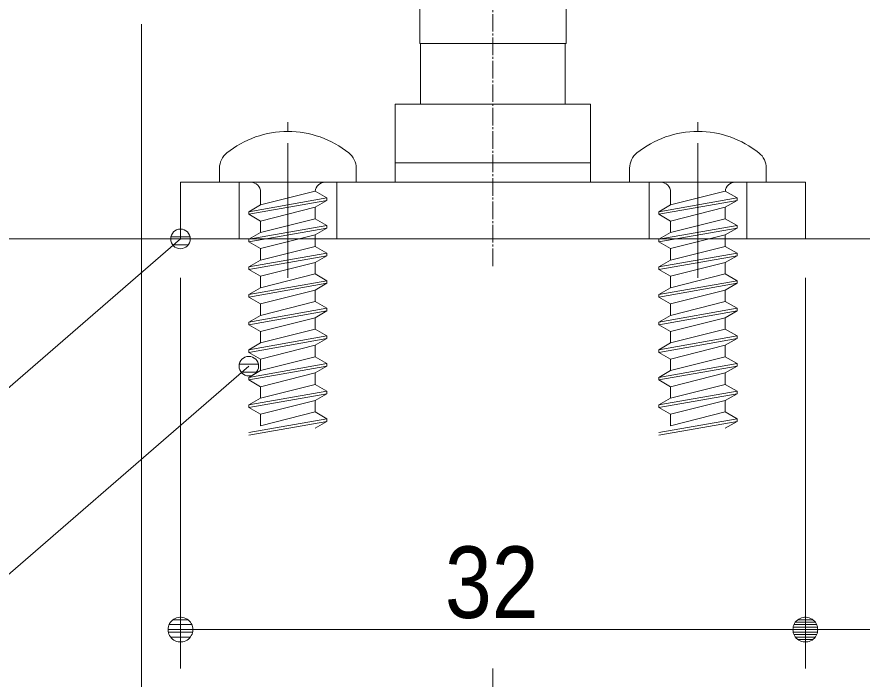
# Model space of a CAD drawing. Units: millimetres, scale not verified. Extents: x -6062 to 6062, y -3045 to 3045.
# Drawn here: x 286.9 to 719.7, y -2225.3 to -1886.4 of the extents above; entities that cross this region are included whole.
import ezdxf
from ezdxf.enums import TextEntityAlignment as Align

# ---------------------------------------------------------------- set-up
doc = ezdxf.new("R2010")
doc.units = ezdxf.units.MM
doc.header["$LTSCALE"] = 20
doc.linetypes.add('CHAIN2', pattern=[12, 9, -1, 1, -1])
for name, color, linetype, lineweight in [('0-1_0', 7, 'Continuous', 9), ('0-2_2寸法-1', 7, 'Continuous', 9), ('0-3_2寸法-3', 7, 'Continuous', 9), ('0-4_3一般', 7, 'Continuous', 9)]:
    doc.layers.add(name, color=color, linetype=linetype, lineweight=lineweight)
doc.styles.add('ＭＳ Ｐゴシック', font='')
doc.styles.get('ＭＳ Ｐゴシック').set_extended_font_data('MS PGothic')

# ---------------------------------------------------------------- blocks, each defined once
blk = doc.blocks.new('グループ-63')
at = {"layer": '0-4_3一般', "linetype": 'CHAIN2'}
blk.add_line((46363.7, -40277.5), (46363.7, -30158.5), dxfattribs=at)
blk = doc.blocks.new('グループ-70')
at = {"layer": '0-4_3一般'}
for p, q in [((48463.7, -38900), (48463.7, -38803.3)), ((47763.7, -39420), (47763.7, -39275.5)), ((49163.7, -39275.5), (49163.7, -39420)), ((49163.7, -39420), (48843.7, -39420)), ((48743.7, -39510.7), (48183.7, -39652.1)), ((48183.7, -39652.1), (48183.7, -39520)), ((48744.1, -39511), (48743.7, -39510.7)), ((48863.7, -39580), (48744.1, -39511)), ((48863.7, -39580), (48063.7, -39721.3)), ((48863.7, -39580), (48863.7, -39606.7)), ((48183.7, -39652.1), (48063.7, -39721.3)), ((48063.7, -39721.3), (48063.7, -39748)), ((48183.7, -39817.3), (48743.7, -39675.9)), ((48743.7, -39793.4), (48743.7, -39675.9)), ((48063.7, -39748), (48183.7, -39817.3)), ((48743.7, -39793.4), (48183.7, -39934.7)), ((48183.7, -39934.7), (48183.7, -39817.3)), ((48863.7, -39862.7), (48743.7, -39793.4)), ((48063.7, -40030.7), (48863.7, -39889.3)), ((48863.7, -39889.3), (48743.7, -39958.6)), ((48863.7, -39862.7), (48863.7, -39889.3)), ((48183.7, -39934.7), (48063.7, -40004)), ((48743.7, -40076.1), (48743.7, -39958.6)), ((48863.7, -40145.3), (48063.7, -40286.7)), ((48183.7, -40217.4), (48183.7, -40099.9)), ((48863.7, -40145.3), (48863.7, -40172)), ((48183.7, -40217.4), (48063.7, -40286.7)), ((48183.7, -40382.6), (48743.7, -40241.3)), ((48743.7, -40358.7), (48743.7, -40241.3)), ((48063.7, -40286.7), (48063.7, -40313.3)), ((48063.7, -40313.3), (48183.7, -40382.6)), ((48743.7, -40358.7), (48183.7, -40500.1)), ((48183.7, -40500.1), (48183.7, -40382.6)), ((48863.7, -40428), (48743.7, -40358.7)), ((48063.7, -40596), (48863.7, -40454.7)), ((48183.7, -40500.1), (48063.7, -40569.3)), ((48863.7, -40454.7), (48743.7, -40523.9)), ((48863.7, -40428), (48863.7, -40454.7)), ((48743.7, -40641.4), (48743.7, -40523.9)), ((48183.7, -40782.7), (48183.7, -40665.3)), ((48863.7, -40710.7), (48063.7, -40852)), ((48863.7, -40710.7), (48863.7, -40737.3)), ((48183.7, -40782.7), (48063.7, -40852)), ((48063.7, -40852), (48063.7, -40878.7)), ((48183.7, -40947.9), (48743.7, -40806.6)), ((48743.7, -40924.1), (48743.7, -40806.6)), ((48063.7, -40878.7), (48183.7, -40947.9)), ((48743.7, -40924.1), (48183.7, -41065.4)), ((48863.7, -40993.3), (48743.7, -40924.1)), ((48063.7, -41161.3), (48863.7, -41020)), ((48183.7, -41065.4), (48183.7, -40947.9)), ((48863.7, -41020), (48743.7, -41089.3)), ((48863.7, -40993.3), (48863.7, -41020)), ((48183.7, -41065.4), (48063.7, -41134.7)), ((48743.7, -41206.7), (48743.7, -41089.3)), ((48863.7, -41276), (48063.7, -41417.3)), ((48743.7, -41206.7), (48183.7, -41348.1)), ((48183.7, -41348.1), (48183.7, -41230.6)), ((48863.7, -41276), (48743.7, -41206.7)), ((48863.7, -41276), (48863.7, -41302.7)), ((48183.7, -41348.1), (48063.7, -41417.3)), ((48183.7, -41513.3), (48743.7, -41371.9)), ((48863.7, -41302.7), (48743.7, -41371.9)), ((48743.7, -41489.4), (48743.7, -41371.9)), ((48063.7, -41444), (48183.7, -41513.3)), ((48863.7, -41558.7), (48743.7, -41489.4)), ((48063.7, -41726.7), (48863.7, -41585.3)), ((48063.7, -41726.7), (48863.7, -41585.3)), ((48183.7, -41630.7), (48063.7, -41700)), ((48863.7, -41585.3), (48743.7, -41654.6)), ((48863.7, -41585.3), (48743.7, -41654.6)), ((48863.7, -41585.3), (48743.7, -41654.6)), ((48863.7, -41585.3), (48743.7, -41654.6)), ((48863.7, -41585.3), (48743.7, -41654.6)), ((48863.7, -41585.3), (48743.7, -41654.6)), ((48863.7, -41558.7), (48863.7, -41585.3)), ((48863.7, -41558.7), (48863.7, -41585.3)), ((48863.7, -41558.7), (48863.7, -41585.3)), ((48743.7, -41772.1), (48743.7, -41654.6)), ((48863.7, -41841.3), (48063.7, -41982.7)), ((48863.7, -41841.3), (48863.7, -41868))]:
    blk.add_line(p, q, dxfattribs=at)
for points in [[(48843.7, -39420), (48083.7, -39420), (47763.7, -39420)], [(48063.7, -39748), (48863.7, -39606.7), (48743.7, -39675.9)], [(48863.7, -39862.7), (48063.7, -40004), (48063.7, -40030.7)], [(48063.7, -40030.7), (48183.7, -40099.9), (48743.7, -39958.6)], [(48863.7, -40145.3), (48743.7, -40076.1), (48183.7, -40217.4)], [(48063.7, -40313.3), (48863.7, -40172), (48743.7, -40241.3)], [(48863.7, -40428), (48063.7, -40569.3), (48063.7, -40596)], [(48063.7, -40596), (48183.7, -40665.3), (48743.7, -40523.9)], [(48863.7, -40710.7), (48743.7, -40641.4), (48183.7, -40782.7)], [(48063.7, -40878.7), (48863.7, -40737.3), (48743.7, -40806.6)], [(48863.7, -40993.3), (48063.7, -41134.7), (48063.7, -41161.3)], [(48063.7, -41161.3), (48183.7, -41230.6), (48743.7, -41089.3)], [(48063.7, -41444), (48863.7, -41302.7), (48743.7, -41371.9)], [(48063.7, -41417.3), (48063.7, -41444), (48863.7, -41302.7), (48743.7, -41371.9)], [(48743.7, -41489.4), (48183.7, -41630.7), (48183.7, -41513.3)], [(48863.7, -41558.7), (48063.7, -41700), (48063.7, -41726.7)], [(48063.7, -41726.7), (48183.7, -41795.9), (48743.7, -41654.6)], [(48863.7, -41841.3), (48743.7, -41772.1), (48183.7, -41913.4), (48183.7, -41795.9)], [(48063.7, -42009.3), (48863.7, -41868), (48743.7, -41937.3)]]:
    blk.add_lwpolyline(points, dxfattribs=at)
for centre, radius, start, end in [((48463.7, -39900), 1000, 90, 109.34109), ((48463.7, -39900), 1000, 70.65891, 90), ((48463.7, -39900), 1000, 109.34109, 128.68219), ((48463.7, -39900), 1000, 51.31781, 70.65891), ((47963.7, -39275.5), 200, 128.68219, 154.34109), ((48963.7, -39275.5), 200, 25.65891, 51.31781), ((47963.7, -39275.5), 200, 154.34109, 180), ((48963.7, -39275.5), 200, 0, 25.65891), ((48083.7, -39520), 100, 45, 90), ((48083.7, -39520), 100, 0, 45), ((48843.7, -39520), 100, 132.40515, 174.8103), ((48843.7, -39520), 100, 90, 132.40515)]:
    blk.add_arc(centre, radius, start, end, dxfattribs=at)
blk = doc.blocks.new('グループ-76')
at = {"layer": '0-4_3一般'}
for p, q in [((44263.7, -38900), (44263.7, -38803.3)), ((43563.7, -39420), (43563.7, -39275.5)), ((43883.7, -39420), (43563.7, -39420)), ((44643.7, -39420), (43883.7, -39420)), ((44543.7, -39510.7), (43983.7, -39652.1)), ((43983.7, -39652.1), (43983.7, -39520)), ((44544.1, -39511), (44543.7, -39510.7)), ((44663.7, -39580), (44544.1, -39511)), ((43863.7, -39748), (44663.7, -39606.7)), ((44663.7, -39606.7), (44543.7, -39675.9)), ((44663.7, -39580), (44663.7, -39606.7)), ((43983.7, -39652.1), (43863.7, -39721.3)), ((44543.7, -39793.4), (44543.7, -39675.9)), ((43983.7, -39934.7), (43983.7, -39817.3)), ((44663.7, -39862.7), (43863.7, -40004)), ((44663.7, -39862.7), (44663.7, -39889.3)), ((43983.7, -39934.7), (43863.7, -40004)), ((43983.7, -40099.9), (44543.7, -39958.6)), ((44543.7, -40076.1), (44543.7, -39958.6)), ((43863.7, -40004), (43863.7, -40030.7)), ((43863.7, -40030.7), (43983.7, -40099.9)), ((44543.7, -40076.1), (43983.7, -40217.4)), ((44663.7, -40145.3), (44543.7, -40076.1)), ((43983.7, -40217.4), (43983.7, -40099.9)), ((44663.7, -40145.3), (44663.7, -40172)), ((43863.7, -40313.3), (44663.7, -40172)), ((43983.7, -40217.4), (43863.7, -40286.7)), ((44663.7, -40172), (44543.7, -40241.3)), ((44543.7, -40358.7), (44543.7, -40241.3)), ((43983.7, -40500.1), (43983.7, -40382.6)), ((44663.7, -40428), (43863.7, -40569.3)), ((43983.7, -40500.1), (43863.7, -40569.3)), ((44663.7, -40428), (44663.7, -40454.7)), ((43863.7, -40569.3), (43863.7, -40596)), ((43863.7, -40596), (43983.7, -40665.3)), ((43983.7, -40665.3), (44543.7, -40523.9)), ((44543.7, -40641.4), (44543.7, -40523.9)), ((44543.7, -40641.4), (43983.7, -40782.7)), ((43983.7, -40782.7), (43983.7, -40665.3)), ((44663.7, -40710.7), (44543.7, -40641.4)), ((43863.7, -40878.7), (44663.7, -40737.3)), ((44663.7, -40737.3), (44543.7, -40806.6)), ((44663.7, -40710.7), (44663.7, -40737.3)), ((43983.7, -40782.7), (43863.7, -40852)), ((44543.7, -40924.1), (44543.7, -40806.6)), ((44663.7, -40993.3), (43863.7, -41134.7)), ((43983.7, -41065.4), (43983.7, -40947.9)), ((44663.7, -40993.3), (44663.7, -41020)), ((43983.7, -41065.4), (43863.7, -41134.7)), ((43983.7, -41230.6), (44543.7, -41089.3)), ((44543.7, -41206.7), (44543.7, -41089.3)), ((43863.7, -41134.7), (43863.7, -41161.3)), ((43863.7, -41161.3), (43983.7, -41230.6)), ((44663.7, -41276), (43863.7, -41417.3)), ((44663.7, -41276), (44543.7, -41206.7)), ((44663.7, -41276), (44663.7, -41302.7)), ((43863.7, -41444), (44663.7, -41302.7)), ((43863.7, -41444), (44663.7, -41302.7)), ((43983.7, -41348.1), (43863.7, -41417.3)), ((44663.7, -41302.7), (44543.7, -41371.9)), ((44663.7, -41302.7), (44543.7, -41371.9)), ((44663.7, -41302.7), (44543.7, -41371.9)), ((44543.7, -41489.4), (44543.7, -41371.9)), ((43863.7, -41417.3), (43863.7, -41444)), ((44543.7, -41489.4), (43983.7, -41630.7)), ((43983.7, -41630.7), (43983.7, -41513.3)), ((44663.7, -41558.7), (44543.7, -41489.4)), ((44663.7, -41558.7), (43863.7, -41700)), ((43983.7, -41630.7), (43863.7, -41700)), ((44663.7, -41585.3), (44543.7, -41654.6)), ((44663.7, -41585.3), (44543.7, -41654.6)), ((44663.7, -41585.3), (44543.7, -41654.6)), ((44663.7, -41558.7), (44663.7, -41585.3)), ((44663.7, -41558.7), (44663.7, -41585.3)), ((43863.7, -41700), (43863.7, -41726.7)), ((43983.7, -41795.9), (44543.7, -41654.6)), ((44543.7, -41772.1), (44543.7, -41654.6)), ((43863.7, -41726.7), (43983.7, -41795.9)), ((44543.7, -41772.1), (43983.7, -41913.4)), ((43983.7, -41913.4), (43983.7, -41795.9)), ((44663.7, -41841.3), (44543.7, -41772.1)), ((44663.7, -41841.3), (43863.7, -41982.7)), ((43863.7, -42009.3), (44663.7, -41868)), ((44663.7, -41868), (44543.7, -41937.3)), ((44663.7, -41841.3), (44663.7, -41868))]:
    blk.add_line(p, q, dxfattribs=at)
for points in [[(44963.7, -39275.5), (44963.7, -39420), (44643.7, -39420)], [(44663.7, -39580), (43863.7, -39721.3), (43863.7, -39748)], [(43863.7, -39748), (43983.7, -39817.3), (44543.7, -39675.9)], [(44663.7, -39862.7), (44543.7, -39793.4), (43983.7, -39934.7)], [(43863.7, -40030.7), (44663.7, -39889.3), (44543.7, -39958.6)], [(44663.7, -40145.3), (43863.7, -40286.7), (43863.7, -40313.3)], [(43863.7, -40313.3), (43983.7, -40382.6), (44543.7, -40241.3)], [(44663.7, -40428), (44543.7, -40358.7), (43983.7, -40500.1)], [(43863.7, -40596), (44663.7, -40454.7), (44543.7, -40523.9)], [(44663.7, -40710.7), (43863.7, -40852), (43863.7, -40878.7)], [(43863.7, -40878.7), (43983.7, -40947.9), (44543.7, -40806.6)], [(44663.7, -40993.3), (44543.7, -40924.1), (43983.7, -41065.4)], [(43863.7, -41161.3), (44663.7, -41020), (44543.7, -41089.3)], [(44543.7, -41206.7), (43983.7, -41348.1), (43983.7, -41230.6)], [(43863.7, -41444), (43983.7, -41513.3), (44543.7, -41371.9)], [(43863.7, -41726.7), (44663.7, -41585.3), (44543.7, -41654.6)], [(43863.7, -41726.7), (44663.7, -41585.3), (44543.7, -41654.6)], [(44663.7, -41558.7), (44663.7, -41585.3), (44543.7, -41654.6)]]:
    blk.add_lwpolyline(points, dxfattribs=at)
for centre, radius, start, end in [((44263.7, -39900), 1000, 90, 109.34109), ((44263.7, -39900), 1000, 70.65891, 90), ((44263.7, -39900), 1000, 109.34109, 128.68219), ((44263.7, -39900), 1000, 51.31781, 70.65891), ((43763.7, -39275.5), 200, 128.68219, 154.34109), ((44763.7, -39275.5), 200, 25.65891, 51.31781), ((43763.7, -39275.5), 200, 154.34109, 180), ((44763.7, -39275.5), 200, 0, 25.65891), ((43883.7, -39520), 100, 45, 90), ((43883.7, -39520), 100, 0, 45), ((44643.7, -39520), 100, 132.40515, 174.8103), ((44643.7, -39520), 100, 90, 132.40515)]:
    blk.add_arc(centre, radius, start, end, dxfattribs=at)
blk = doc.blocks.new('グループ-83')
at = {"layer": '0-4_3一般'}
for p, q in [((47013.7, -35500), (45713.7, -35500)), ((47113.7, -38000), (47113.7, -35600))]:
    blk.add_line(p, q, dxfattribs=at)
blk.add_lwpolyline([(45613.7, -35600), (45613.7, -38000), (47113.7, -38000)], dxfattribs=at)
for centre, start, end in [((45713.7, -35600), 135, 180), ((45713.7, -35600), 90, 135), ((47013.7, -35600), 45, 90), ((47013.7, -35600), 0, 45)]:
    blk.add_arc(centre, 100, start, end, dxfattribs=at)
blk = doc.blocks.new('グループ-84')
at = {"layer": '0-4_3一般'}
for p, q in [((47103.7, -38000), (45623.7, -38000)), ((45623.7, -38000), (45623.7, -38620)), ((47103.7, -38000), (47103.7, -38620)), ((45363.7, -39220), (45363.7, -38620)), ((46763.7, -38620), (47363.7, -38620)), ((47363.7, -39220), (47363.7, -38620)), ((47363.7, -39220), (45363.7, -39220))]:
    blk.add_line(p, q, dxfattribs=at)
blk.add_lwpolyline([(45363.7, -38620), (45963.7, -38620), (46763.7, -38620)], dxfattribs=at)
blk = doc.blocks.new('グループ-85')
at = {"layer": '0-4_3一般'}
for p, q in [((44263.7, -40400), (44263.7, -39020)), ((48463.7, -40400), (48463.7, -39020)), ((45363.7, -39220), (45363.7, -39420)), ((47363.7, -39220), (45363.7, -39220)), ((47363.7, -39420), (47363.7, -39220)), ((43163.7, -39420), (49563.7, -39420)), ((43163.7, -40000), (43163.7, -39420)), ((43763.7, -40000), (43763.7, -39420)), ((44763.7, -39420), (44763.7, -40000)), ((47963.7, -40000), (47963.7, -39420)), ((48963.7, -39420), (48963.7, -40000)), ((49563.7, -39420), (49563.7, -40000)), ((49563.7, -40000), (43163.7, -40000))]:
    blk.add_line(p, q, dxfattribs=at)
for name in ['グループ-83', 'グループ-84']:
    blk.add_blockref(name, (0, 0), dxfattribs=at)
blk = doc.blocks.new('グループ-91')
at = {"layer": '0-4_3一般'}
for name in ['グループ-63', 'グループ-85', 'グループ-76', 'グループ-70']:
    blk.add_blockref(name, (0, 0), dxfattribs=at)
blk = doc.blocks.new('グループ-92')
at = {"layer": '0-4_3一般'}
blk.add_line((35563.7, -40000), (65963.7, -40000), dxfattribs=at)
blk = doc.blocks.new('グループ-93')
at = {"layer": '0-4_3一般'}
for name in ['グループ-91', 'グループ-92']:
    blk.add_blockref(name, (0, 0), dxfattribs=at)
blk = doc.blocks.new('_Dot')
at = {"layer": '0-1_0'}
for p, q in [((-10, 0), (-20, 0)), ((9.78, 2), (-9.78, 2)), ((7.99, 6), (-7.99, 6)), ((9.16, -3.98), (-9.16, -3.98)), ((6, -7.98), (-6, -7.98))]:
    blk.add_line(p, q, dxfattribs=at)
for points in [[(10, 0), (9.92, 1.25), (9.69, 2.49), (9.3, 3.68), (8.76, 4.82), (8.09, 5.88), (7.29, 6.85), (6.37, 7.71), (5.36, 8.44), (4.26, 9.05), (3.09, 9.51), (1.87, 9.82), (0.63, 9.98), (-0.63, 9.98), (-1.87, 9.82), (-3.09, 9.51), (-4.26, 9.05), (-5.36, 8.44), (-6.37, 7.71), (-7.29, 6.85), (-8.09, 5.88), (-8.76, 4.82), (-9.3, 3.68), (-9.69, 2.49), (-9.92, 1.25), (-10, 0), (0, 0)], [(-10, 0), (-9.92, -1.25), (-9.69, -2.49), (-9.3, -3.68), (-8.76, -4.82), (-8.09, -5.88), (-7.29, -6.85), (-6.37, -7.71), (-5.36, -8.44), (-4.26, -9.05), (-3.09, -9.51), (-1.87, -9.82), (-0.63, -9.98), (0.63, -9.98), (1.87, -9.82), (3.09, -9.51), (4.26, -9.05), (5.36, -8.44), (6.37, -7.71), (7.29, -6.85), (8.09, -5.88), (8.76, -4.82), (9.3, -3.68), (9.69, -2.49), (9.92, -1.25), (10, 0), (0, 0)]]:
    blk.add_lwpolyline(points, close=True, dxfattribs=at)

msp = doc.modelspace()

# ---------------------------------------------------------------- linework, layer by layer
at = {"layer": '0-2_2寸法-1'}
for p, q in [((350.68, -1890), (350.68, -2420)), ((370.68, -2020), (370.68, -2220)), ((690.68, -2020), (690.68, -2220)), ((690.68, -2020), (690.68, -2220)), ((677.97, -2200), (383.4, -2200)), ((703.4, -2200), (817.97, -2200)), ((530.68, -2220), (530.68, -2320))]:
    msp.add_line(p, q, dxfattribs=at)
at = {"layer": '0-3_2寸法-3'}
for p, q in [((370.85, -1995.01), (370.52, -1995.01)), ((370.85, -1995.01), (370.52, -1995.01)), ((375.58, -1999.01), (365.79, -1999.01)), ((374.68, -2003.01), (366.69, -2003.01)), ((405.85, -2060.14), (405.52, -2060.14)), ((405.85, -2060.14), (405.52, -2060.14)), ((410.58, -2064.14), (400.79, -2064.14)), ((409.68, -2068.14), (401.69, -2068.14))]:
    msp.add_line(p, q, dxfattribs=at)
for points in [[(370.68, -2000), (255.21, -2100), (-60.8, -2100)], [(405.68, -2065.13), (249.95, -2200), (-36.35, -2200)]]:
    msp.add_lwpolyline(points, dxfattribs=at)
for centre in [(370.68, -2000), (370.68, -2000), (405.68, -2065.13), (405.68, -2065.13)]:
    msp.add_circle(centre, 5.01, dxfattribs=at)

# ---------------------------------------------------------------- block references
at = {"layer": '0-2_2寸法-1', "xscale": 0.6356201, "yscale": 0.6356201, "rotation": 180}
for p in [(370.68, -2200), (690.68, -2200)]:
    msp.add_blockref('_Dot', p, dxfattribs=at)
at = {"layer": '0-2_2寸法-1', "xscale": 0.6356201, "yscale": 0.6356201}
msp.add_blockref('_Dot', (690.68, -2200), dxfattribs=at)
at = {"layer": '0-4_3一般', "xscale": 0.05, "yscale": 0.05}
msp.add_blockref('グループ-93', (-1787.5, 0), dxfattribs=at)

# ---------------------------------------------------------------- texts
at = {"layer": '0-2_2寸法-1', "style": 'ＭＳ Ｐゴシック', "width": 0.9}
msp.add_text('32', height=36.66, dxfattribs=at).set_placement((506.09, -2205.06), align=Align.BOTTOM_LEFT)

doc.saveas('drawing.dxf')
